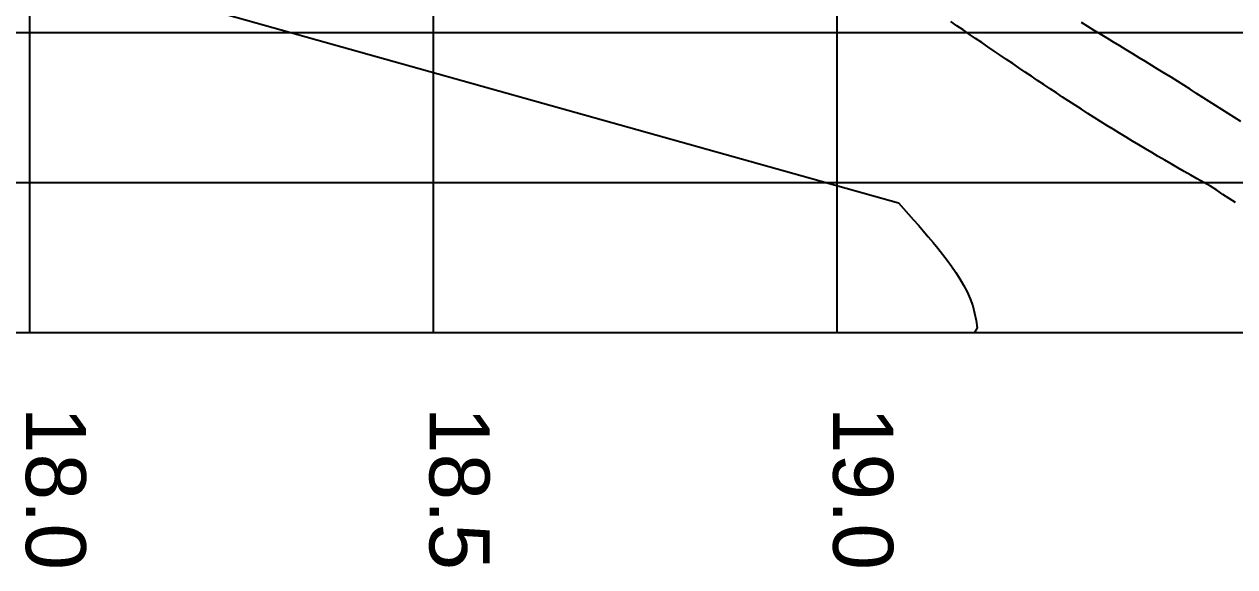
# Model space of a CAD drawing. Header units: millimetres. Extents: x 219888 to 472088, y 91183 to 209983.
# Drawn here: x 433537 to 449671, y 122298 to 129529 of the extents above; entities that cross this region are included whole.
import ezdxf

# ---------------------------------------------------------------- set-up
doc = ezdxf.new("R2010")
doc.units = ezdxf.units.MM
for name, color, linetype in [('Waterlines', 7, 'Continuous'), ('水线面图', 7, 'Continuous'), ('纵剖面图', 7, 'Continuous'), ('网格线和标注', 7, 'Continuous')]:
    doc.layers.add(name, color=color, linetype=linetype)
doc.styles.get("Standard").update_dxf_attribs({"font": 'arial.ttf', "height": 600})

msp = doc.modelspace()

# ---------------------------------------------------------------- linework, layer by layer
at = {"layer": 'Waterlines', "color": 135}
for points in [[(399835.384, 139430.676), (399933.774, 139426.006), (400032.374, 139421.266), (400134.714, 139416.296), (400235.404, 139411.336), (400334.594, 139406.396), (400433.334, 139401.426), (400530.944, 139396.446), (400630.444, 139391.306), (400736.034, 139385.786), (400838.904, 139380.336), (400938.944, 139374.966), (401042.214, 139369.346), (401143.844, 139363.746), (401242.824, 139358.216), (401342.524, 139352.576), (401440.254, 139346.976), (401538.404, 139341.276), (401636.164, 139335.516), (401736.594, 139329.526), (445189.414, 127146.376)], [(449680.064, 127150.906), (449596.644, 127206.146), (449513.244, 127260.986), (449429.404, 127315.356), (449344.764, 127368.266), (449258.144, 127418.296), (449170.754, 127467.196), (449083.654, 127516.626), (448996.954, 127566.276), (448910.134, 127616.326), (448823.614, 127666.486), (448737.264, 127716.816), (448650.934, 127767.396), (448564.734, 127818.166), (448478.744, 127869.096), (448392.814, 127920.296), (448307.064, 127971.736), (448221.474, 128023.466), (448136.084, 128075.506), (448050.914, 128127.866), (447965.904, 128180.566), (447881.114, 128233.626), (447796.534, 128286.996), (447712.154, 128340.716), (447628.004, 128394.726), (447544.014, 128449.036), (447460.234, 128503.586), (447376.584, 128558.416), (447293.074, 128613.456), (447209.714, 128668.696), (447126.474, 128724.106), (447043.314, 128779.666), (446960.264, 128835.366), (446877.204, 128891.216), (446794.364, 128947.066), (446711.484, 129003.046), (446628.654, 129059.076), (446545.864, 129115.166), (446463.094, 129171.296), (446380.354, 129227.486), (446297.604, 129283.696), (446214.884, 129339.906), (446132.194, 129396.116), (446049.554, 129452.276), (445966.924, 129508.336), (445884.214, 129564.296)], [(449749.614, 128230.406), (449665.154, 128283.936), (449580.774, 128337.546), (449496.484, 128391.206), (449412.134, 128445.046), (449328.104, 128498.856), (449244.014, 128552.886), (449159.934, 128606.986), (449075.744, 128661.046), (448991.454, 128714.756), (448906.734, 128768.116), (448821.914, 128820.916), (448736.654, 128873.546), (448651.504, 128925.806), (448566.054, 128978.066), (448480.614, 129030.196), (448395.274, 129082.216), (448309.814, 129134.296), (448224.484, 129186.296), (448139.044, 129238.416), (448053.644, 129290.536), (447968.344, 129342.616), (447882.974, 129394.776), (447797.604, 129446.936), (447712.264, 129499.096), (447626.944, 129551.256)], [(445189.414, 127146.376), (445254.454, 127073.936), (445322.004, 126998.466), (445388.894, 126923.336), (445455.054, 126848.366), (445521.034, 126772.686), (445586.204, 126696.806), (445650.784, 126620.076), (445714.364, 126542.626), (445776.594, 126464.436), (445837.504, 126384.876), (445896.484, 126303.956), (445953.044, 126221.386), (446006.704, 126136.886), (446056.944, 126050.196), (446102.824, 125961.336), (446143.514, 125869.836), (446177.564, 125775.706), (446203.594, 125679.096), (446222.044, 125580.846), (446235.074, 125481.476), (446203.194, 125419.386)]]:
    msp.add_lwpolyline(points, dxfattribs=at)
at = {"layer": '水线面图'}
msp.add_line((236017.754, 125419.386), (458092.724, 125419.386), dxfattribs=at)
at = {"layer": '纵剖面图', "color": 135}
msp.add_open_spline([(442739.143, 139874.956), (443281.493, 139645.829), (443823.844, 139416.703), (444366.194, 139187.576), (446189.895, 138417.117), (450254.575, 136699.911), (455330.192, 132498.794), (456589.964, 128380.478), (457124.694, 126632.396), (457248.378, 126228.059), (457372.063, 125823.723), (457495.747, 125419.386)], degree=3, knots=[-1772.539740332, -1772.539740332, -1772.539740332, -1772.539740332, 0, 0, 0, 5960.323832427, 13284.421021358, 18686.051733735, 18686.051733735, 18686.051733735, 19935.46495636, 19935.46495636, 19935.46495636, 19935.46495636], dxfattribs=at)
at = {"layer": '网格线和标注'}
for p, q in [((433607.694, 141339.386), (433607.694, 125419.386)), ((438986.944, 141339.386), (438986.944, 125419.386)), ((444366.194, 141339.386), (444366.194, 125419.386))]:
    msp.add_line(p, q, dxfattribs=at)
at = {"layer": '网格线和标注', "color": 0}
for p, q in [((236017.754, 129419.386), (458092.724, 129419.386)), ((236017.754, 127419.386), (458092.724, 127419.386))]:
    msp.add_line(p, q, dxfattribs=at)
at = {"layer": '网格线和标注', "color": 2}
msp.add_line((236017.754, 125419.386), (458092.724, 125419.386), dxfattribs=at)

# ---------------------------------------------------------------- texts
at = {"layer": '网格线和标注'}
for s, p in [('18.0', (433559.376, 124429.033)), ('18.5', (438938.626, 124429.033)), ('19.0', (444317.876, 124429.033))]:
    msp.add_text(s, height=800, rotation=270, dxfattribs=at).set_placement(p)

doc.saveas('drawing.dxf')
